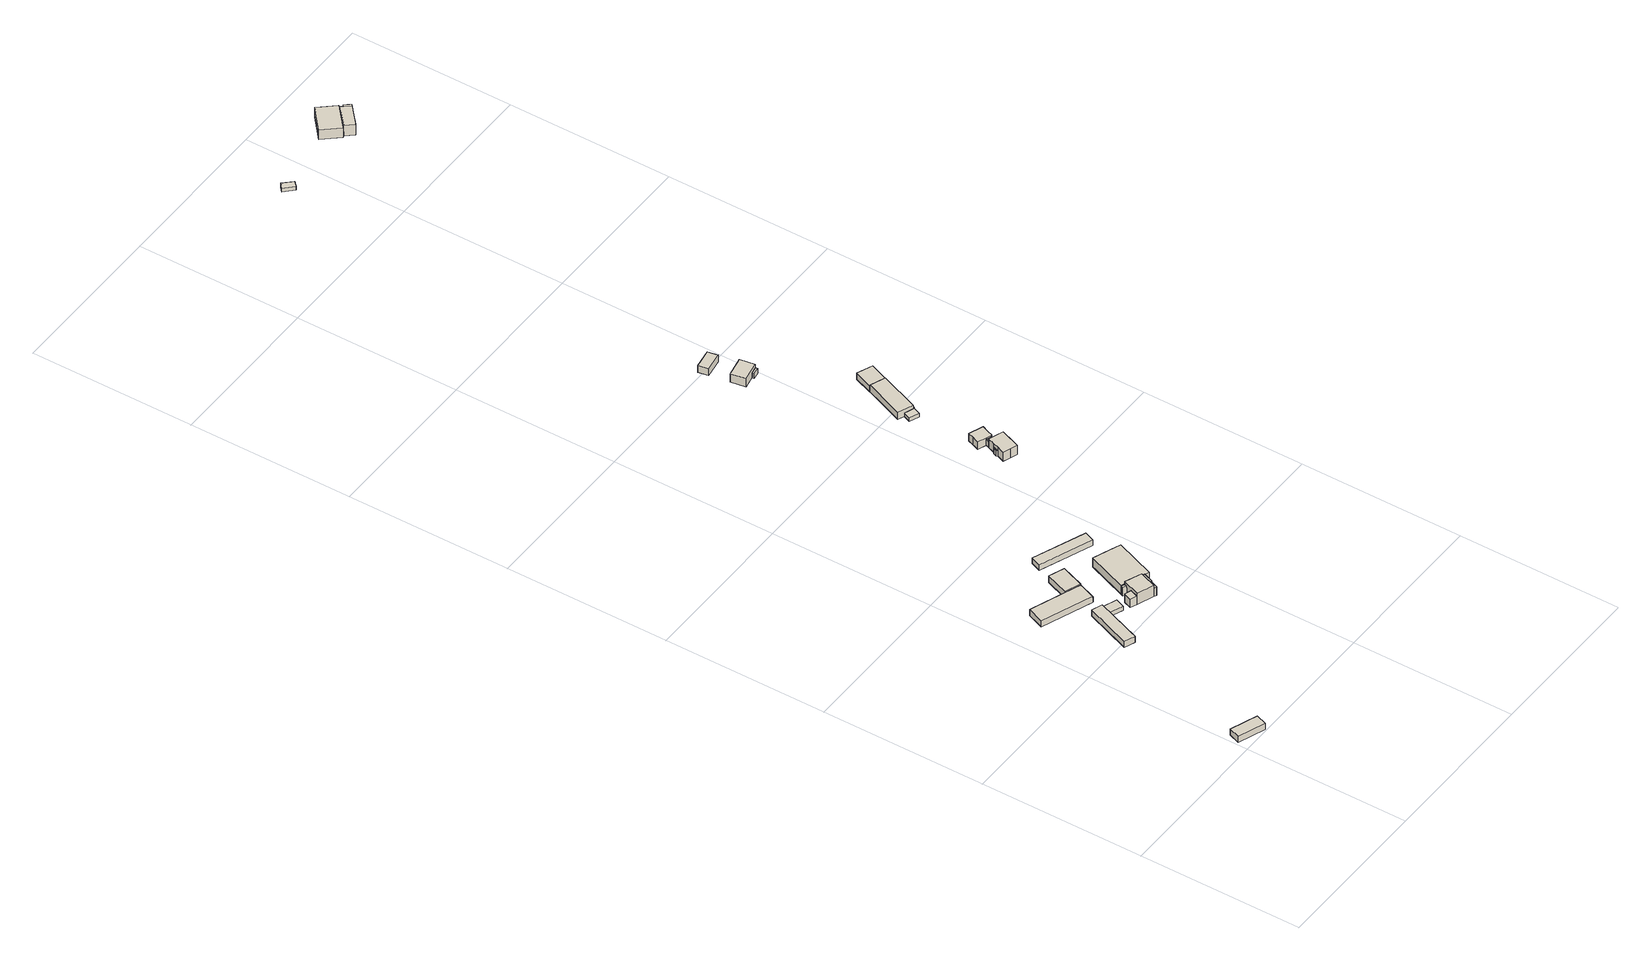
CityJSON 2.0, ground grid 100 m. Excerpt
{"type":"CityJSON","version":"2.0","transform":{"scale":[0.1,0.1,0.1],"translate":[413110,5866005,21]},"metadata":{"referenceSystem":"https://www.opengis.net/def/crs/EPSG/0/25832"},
"CityObjects":{
"building1":{"type":"Building","attributes":{"Gemeindeschluessel":"03454042","AbsoluteHoehe":"22.561","MittlereTraufHoehe":"25.298","Firsthoehe":"28.557","function":"31001_2000","roofType":"3100","measuredHeight":6},"address":[{"country":"Germany","locality":"Rastdorf"}],"geometry":[{"type":"MultiSurface","lod":"1","boundaries":[[[0,1,2,3]],[[4,5,6,7]],[[4,7,3,2]],[[5,4,2,1]],[[6,5,1,0]],[[7,6,0,3]]]}]},
"building2":{"type":"Building","attributes":{"Gemeindeschluessel":"03454042","AbsoluteHoehe":"22.018","MittlereTraufHoehe":"26.184","Firsthoehe":"27.084","function":"31001_2000","roofType":"2100","measuredHeight":5.07},"address":[{"country":"Germany","locality":"Rastdorf"}],"children":["building2-1"],"geometry":[{"type":"MultiSurface","lod":"1","boundaries":[[[8,9,10,11]],[[12,13,14,15]],[[12,15,11,10]],[[9,13,16,17,18,10]],[[14,13,9,8]],[[15,14,8,11]],[[17,16,12,18]]]}]},
"building2-1":{"type":"BuildingPart","attributes":{"AbsoluteHoehe":"22.018","MittlereTraufHoehe":"24.815","Firsthoehe":"24.815","roofType":"1000","measuredHeight":2.8},"parents":["building2"],"geometry":[{"type":"MultiSurface","lod":"1","boundaries":[[[17,19,20,18]],[[21,22,16,12]],[[21,12,18,20]],[[22,21,20,19]],[[16,22,19,17]],[[12,16,17,18]]]}]},
"building3":{"type":"Building","attributes":{"Gemeindeschluessel":"03454042","AbsoluteHoehe":"22.082","MittlereTraufHoehe":"25.457","Firsthoehe":"27.136","function":"31001_2000","roofType":"5000","measuredHeight":5.05},"address":[{"country":"Germany","locality":"Rastdorf"}],"children":["building3-1","building3-2"],"geometry":[{"type":"MultiSurface","lod":"1","boundaries":[[[23,24,25,26]],[[27,28,29,30]],[[31,32,30,26]],[[24,33,34,35,27,25]],[[29,28,24,23]],[[30,29,23,26]],[[25,27,32,31]],[[33,28,35,34]]]}]},
"building3-1":{"type":"BuildingPart","attributes":{"AbsoluteHoehe":"22.082","MittlereTraufHoehe":"25.457","Firsthoehe":"25.457","roofType":"1000","measuredHeight":3.38},"parents":["building3"],"geometry":[{"type":"MultiSurface","lod":"1","boundaries":[[[33,36,37,34]],[[38,39,28,35]],[[38,35,34,37]],[[39,38,37,36]],[[28,39,36,33]],[[34,35,28,33]]]}]},
"building3-2":{"type":"BuildingPart","attributes":{"AbsoluteHoehe":"22.082","MittlereTraufHoehe":"25.172","Firsthoehe":"28.827","roofType":"5000","measuredHeight":6.75},"parents":["building3"],"geometry":[{"type":"MultiSurface","lod":"1","boundaries":[[[40,41,42,43]],[[44,45,27,32]],[[44,32,43,42]],[[45,44,42,41]],[[27,45,41,40]],[[43,31,25,40]],[[31,32,27,25]]]}]},
"building4":{"type":"Building","attributes":{"Gemeindeschluessel":"03454042","AbsoluteHoehe":"21.919","MittlereTraufHoehe":"27.754","Firsthoehe":"31.889","function":"31001_1000","roofType":"5000","measuredHeight":9.97},"address":[{"country":"Germany","locality":"Rastdorf","thoroughfareNumber":"11","thoroughfareName":"Nordstraße"}],"children":["building4-1","building4-2","building4-3"],"geometry":[{"type":"MultiSurface","lod":"1","boundaries":[[[46,47,48,49]],[[50,51,52,53]],[[48,54,55,56,53,49]],[[51,50,48,47]],[[46,57,58,59,60,61,62,47]],[[53,52,46,49]],[[54,50,56,55]],[[57,52,59,58]],[[61,60,51,62]]]}]},
"building4-1":{"type":"BuildingPart","attributes":{"AbsoluteHoehe":"21.919","MittlereTraufHoehe":"27.754","Firsthoehe":"27.754","roofType":"1000","measuredHeight":5.83},"parents":["building4"],"geometry":[{"type":"MultiSurface","lod":"1","boundaries":[[[57,63,64,58]],[[65,66,52,59]],[[65,59,58,64]],[[66,65,64,63]],[[52,66,63,57]],[[58,59,52,57]]]}]},
"building4-2":{"type":"BuildingPart","attributes":{"AbsoluteHoehe":"21.919","MittlereTraufHoehe":"27.754","Firsthoehe":"27.754","roofType":"1000","measuredHeight":5.83},"parents":["building4"],"geometry":[{"type":"MultiSurface","lod":"1","boundaries":[[[54,67,68,55]],[[69,70,50,56]],[[69,56,55,68]],[[70,69,68,67]],[[50,70,67,54]],[[55,56,50,54]]]}]},
"building4-3":{"type":"BuildingPart","attributes":{"AbsoluteHoehe":"21.919","MittlereTraufHoehe":"27.754","Firsthoehe":"27.754","roofType":"1000","measuredHeight":5.83},"parents":["building4"],"geometry":[{"type":"MultiSurface","lod":"1","boundaries":[[[71,62,61,72]],[[60,51,73,74]],[[60,74,72,61]],[[73,51,62,71]],[[74,73,71,72]],[[51,75,76,62]]]}]},
"building5":{"type":"Building","attributes":{"Gemeindeschluessel":"03454042","AbsoluteHoehe":"22.004","MittlereTraufHoehe":"28.467","Firsthoehe":"28.979","function":"51009_1610","roofType":"2100","measuredHeight":6.97},"address":[{"country":"Germany","locality":"Rastdorf"}],"geometry":[{"type":"MultiSurface","lod":"1","boundaries":[[[77,78,79,80]],[[81,82,83,84]],[[81,84,80,79]],[[82,81,79,78]],[[83,82,78,77]],[[84,83,77,80]]]}]},
"building6":{"type":"Building","attributes":{"Gemeindeschluessel":"03454042","AbsoluteHoehe":"21.979","MittlereTraufHoehe":"27.388","Firsthoehe":"32.012","function":"31001_2000","roofType":"5000","measuredHeight":10.03},"address":[{"country":"Germany","locality":"Rastdorf"}],"geometry":[{"type":"MultiSurface","lod":"1","boundaries":[[[85,86,87,88,89,90,91,92,93]],[[94,95,96,97,98,99,100,83,82]],[[94,82,93,92]],[[95,94,92,91]],[[96,95,91,90]],[[97,96,90,89]],[[98,97,89,88]],[[99,98,88,87]],[[100,99,87,86]],[[83,100,86,85]],[[82,83,85,93]]]}]},
"building7":{"type":"Building","attributes":{"Gemeindeschluessel":"03454042","AbsoluteHoehe":"21.862","MittlereTraufHoehe":"24.341","Firsthoehe":"27.3","function":"31001_2000","roofType":"3100","measuredHeight":5.44},"address":[{"country":"Germany","locality":"Rastdorf"}],"geometry":[{"type":"MultiSurface","lod":"1","boundaries":[[[101,102,103,104]],[[105,106,107,108]],[[105,108,104,103]],[[106,105,103,102]],[[107,106,102,101]],[[108,107,101,104]]]}]},
"building8":{"type":"Building","attributes":{"Gemeindeschluessel":"03454042","AbsoluteHoehe":"21.797","MittlereTraufHoehe":"26.793","Firsthoehe":"30.425","function":"31001_1000","roofType":"3100","measuredHeight":8.63},"address":[{"country":"Germany","locality":"Rastdorf"}],"children":["building8-1","building8-2","building8-3"],"geometry":[{"type":"MultiSurface","lod":"1","boundaries":[[[109,110,111,112,113,114,115,116,117,118]],[[119,120,121,122,123,124,125,126,127,128]],[[119,128,118,117]],[[120,119,117,116]],[[115,129,130,116]],[[122,121,115,114]],[[113,131,132,114]],[[124,123,113,112]],[[125,124,112,111]],[[110,133,134,135,125,111]],[[127,126,110,109]],[[128,127,109,118]],[[129,121,120,130]],[[131,123,122,132]],[[133,126,135,134]]]}]},
"building8-1":{"type":"BuildingPart","attributes":{"AbsoluteHoehe":"21.797","MittlereTraufHoehe":"25.839","Firsthoehe":"25.839","roofType":"1000","measuredHeight":4.04},"parents":["building8"],"geometry":[{"type":"MultiSurface","lod":"1","boundaries":[[[129,136,137,130]],[[138,139,121,120]],[[138,120,130,137]],[[139,138,137,136]],[[121,139,136,129]],[[120,121,129,130]]]}]},
"building8-2":{"type":"BuildingPart","attributes":{"BezugspunktDach":"4000","AbsoluteHoehe":"21.797","MittlereTraufHoehe":"25.839","Firsthoehe":"25.839","measuredHeight":4.04},"parents":["building8"],"geometry":[{"type":"MultiSurface","lod":"1","boundaries":[[[140,141,134,133]],[[135,142,143,126]],[[142,135,134,141]],[[143,142,141,140]],[[126,143,140,133]],[[134,135,126,133]]]}]},
"building8-3":{"type":"BuildingPart","attributes":{"AbsoluteHoehe":"21.797","MittlereTraufHoehe":"25.839","Firsthoehe":"25.839","roofType":"1000","measuredHeight":4.04},"parents":["building8"],"geometry":[{"type":"MultiSurface","lod":"1","boundaries":[[[131,144,145,132]],[[146,147,123,122]],[[146,122,132,145]],[[147,146,145,144]],[[123,147,144,131]],[[122,123,131,132]]]}]},
"building9":{"type":"Building","attributes":{"Gemeindeschluessel":"03454042","AbsoluteHoehe":"21.802","MittlereTraufHoehe":"26.078","Firsthoehe":"29.037","function":"31001_2000","roofType":"3100","measuredHeight":7.24},"address":[{"country":"Germany","locality":"Rastdorf"}],"geometry":[{"type":"MultiSurface","lod":"1","boundaries":[[[148,149,150,151,152,153,154,155]],[[156,157,158,159,160,161,147,146]],[[156,146,155,154]],[[157,156,154,153]],[[158,157,153,152]],[[159,158,152,151]],[[160,159,151,150]],[[161,160,150,149]],[[147,161,149,148]],[[146,147,148,155]]]}]},
"building10":{"type":"Building","attributes":{"Gemeindeschluessel":"03454042","AbsoluteHoehe":"22.327","MittlereTraufHoehe":"25.911","Firsthoehe":"30.729","function":"31001_1000","roofType":"3100","measuredHeight":8.4},"address":[{"country":"Germany","locality":"Rastdorf","thoroughfareNumber":"12","thoroughfareName":"Gutshofsberg"}],"children":["building10-1"],"geometry":[{"type":"MultiSurface","lod":"1","boundaries":[[[162,163,164,165]],[[166,167,168,169]],[[164,166,170,171,172,165]],[[167,166,164,163]],[[168,167,163,162]],[[169,168,162,165]],[[171,170,169,172]]]}]},
"building10-1":{"type":"BuildingPart","attributes":{"AbsoluteHoehe":"22.327","MittlereTraufHoehe":"25.911","Firsthoehe":"25.911","roofType":"1000","measuredHeight":3.58},"parents":["building10"],"geometry":[{"type":"MultiSurface","lod":"1","boundaries":[[[171,173,174,172]],[[175,176,170,169]],[[175,169,172,174]],[[176,175,174,173]],[[170,176,173,171]],[[169,170,171,172]]]}]},
"building11":{"type":"Building","attributes":{"Gemeindeschluessel":"03454042","AbsoluteHoehe":"22.339","MittlereTraufHoehe":"25.204","Firsthoehe":"28.792","function":"31001_2000","roofType":"3100","measuredHeight":6.45},"address":[{"country":"Germany","locality":"Rastdorf"}],"geometry":[{"type":"MultiSurface","lod":"1","boundaries":[[[177,178,179,180]],[[181,182,183,184]],[[181,184,180,179]],[[182,181,179,178]],[[183,182,178,177]],[[184,183,177,180]]]}]},
"building12":{"type":"Building","attributes":{"Gemeindeschluessel":"03454042","AbsoluteHoehe":"22.079","MittlereTraufHoehe":"25.221","Firsthoehe":"28.824","function":"31001_2720","roofType":"3300","measuredHeight":6.75},"address":[{"country":"Germany","locality":"Rastdorf"}],"children":["building12-1","building12-2"],"geometry":[{"type":"MultiSurface","lod":"1","boundaries":[[[185,186,187,188]],[[189,190,191,192]],[[187,193,194,195,192,188]],[[186,190,196,197,198,187]],[[191,190,186,185]],[[192,191,185,188]],[[193,189,195,194]],[[197,196,189,198]]]}]},
"building12-1":{"type":"BuildingPart","attributes":{"AbsoluteHoehe":"22.079","MittlereTraufHoehe":"24.606","Firsthoehe":"24.606","roofType":"1000","measuredHeight":2.53},"parents":["building12"],"geometry":[{"type":"MultiSurface","lod":"1","boundaries":[[[197,199,200,201]],[[202,203,196,204]],[[202,204,201,200]],[[203,202,200,199]],[[196,203,199,197]],[[198,189,196,197]],[[201,204,189,198]]]}]},
"building12-2":{"type":"BuildingPart","attributes":{"AbsoluteHoehe":"22.079","MittlereTraufHoehe":"25.221","Firsthoehe":"25.221","roofType":"1000","measuredHeight":3.14},"parents":["building12"],"geometry":[{"type":"MultiSurface","lod":"1","boundaries":[[[193,205,206,194]],[[207,204,189,195]],[[207,195,194,206]],[[204,207,206,205]],[[193,198,201,205]],[[189,204,201,198]],[[194,195,189,193]]]}]},
"building13":{"type":"Building","attributes":{"Gemeindeschluessel":"03454042","AbsoluteHoehe":"22.091","MittlereTraufHoehe":"25.9","Firsthoehe":"28.087","function":"31001_2720","roofType":"3100","measuredHeight":6},"address":[{"country":"Germany","locality":"Rastdorf"}],"geometry":[{"type":"MultiSurface","lod":"1","boundaries":[[[208,209,210,211,212,213,214]],[[191,215,216,217,218,192,219]],[[191,219,214,213]],[[215,191,213,212]],[[216,215,212,211]],[[217,216,211,210]],[[218,217,210,209]],[[192,218,209,208]],[[219,192,208,214]]]}]},
"building14":{"type":"Building","attributes":{"Gemeindeschluessel":"03454042","AbsoluteHoehe":"21.825","MittlereTraufHoehe":"24.441","Firsthoehe":"25.01","function":"31001_2000","roofType":"2100","measuredHeight":3.19},"address":[{"country":"Germany","locality":"Rastdorf"}],"geometry":[{"type":"MultiSurface","lod":"1","boundaries":[[[220,221,222,223]],[[224,225,226,227]],[[224,227,223,222]],[[225,224,222,221]],[[226,225,221,220]],[[227,226,220,223]]]}]},
"building15":{"type":"Building","attributes":{"Gemeindeschluessel":"03454042","AbsoluteHoehe":"21.474","MittlereTraufHoehe":"26.685","Firsthoehe":"31.597","function":"31001_1210","roofType":"3100","measuredHeight":10.12},"address":[{"country":"Germany","locality":"Rastdorf","thoroughfareNumber":"1","thoroughfareName":"Ahornweg"}],"children":["building15-1","building15-2","building15-3"],"geometry":[{"type":"MultiSurface","lod":"1","boundaries":[[[228,229,230,231,232,233,234]],[[235,236,237,238,239,240,241]],[[235,241,234,233]],[[236,235,233,232]],[[237,236,232,231]],[[238,237,231,230]],[[229,242,243,230]],[[228,244,242,229]],[[241,240,228,234]],[[242,239,238,243]],[[240,239,242,244]]]}]},
"building15-1":{"type":"BuildingPart","attributes":{"AbsoluteHoehe":"21.474","MittlereTraufHoehe":"27.183","Firsthoehe":"29.669","roofType":"5000","measuredHeight":8.2},"parents":["building15"],"geometry":[{"type":"MultiSurface","lod":"1","boundaries":[[[245,246,247,248,249,250]],[[251,252,253,254,255,256]],[[251,256,250,249]],[[252,251,249,248]],[[253,252,248,247]],[[254,253,247,246]],[[255,254,246,245]],[[256,255,245,250]]]}]},
"building15-2":{"type":"BuildingPart","attributes":{"AbsoluteHoehe":"21.474","MittlereTraufHoehe":"27.902","Firsthoehe":"30.884","roofType":"3100","measuredHeight":9.41},"parents":["building15"],"geometry":[{"type":"MultiSurface","lod":"1","boundaries":[[[257,258,259,260,261,262,263,264]],[[265,266,267,268,256,255,269,270]],[[265,270,264,263]],[[266,265,263,262]],[[261,271,272,262]],[[260,273,271,261]],[[256,268,260,259]],[[258,245,250,259]],[[269,255,258,257]],[[270,269,257,264]],[[271,267,266,272]],[[268,267,271,273]],[[245,255,256,250]]]}]},
"building15-3":{"type":"BuildingPart","attributes":{"AbsoluteHoehe":"21.474","MittlereTraufHoehe":"24.609","Firsthoehe":"24.609","roofType":"1000","measuredHeight":3.14},"parents":["building15"],"geometry":[{"type":"MultiSurface","lod":"1","boundaries":[[[272,273,274,243,244,275]],[[240,238,276,268,266,277]],[[240,277,275,244]],[[276,238,243,274]],[[268,276,274,273]],[[277,266,272,275]],[[243,238,239,242]],[[242,239,240,244]],[[272,266,267,271]],[[271,267,268,273]]]}]}
},
"vertices":[
[9,63,59],[173,1,59],[198,68,59],[34,129,59],[198,68,16],[173,1,16],[9,63,16],[34,129,16],
[296,974,52],[360,950,52],[467,1230,52],[403,1254,52],[467,1230,10],[360,950,10],[296,974,10],[403,1254,10],[446,1174,10],[446,1174,38],[467,1230,38],
[532,1140,38],[554,1196,38],[554,1196,10],[532,1140,10],
[184,1423,53],[492,1307,53],[530,1408,53],[222,1524,53],[530,1408,11],[492,1307,11],[184,1423,11],[222,1524,11],[439,1443,53],[439,1443,11],[492,1307,45],[508,1350,45],[508,1350,11],
[497,1306,45],[513,1348,45],[513,1348,11],[497,1306,11],
[530,1408,60],[582,1547,60],[491,1582,60],[439,1443,60],[491,1582,11],[582,1547,11],
[650,1210,88],[610,1106,88],[710,1068,88],[750,1171,88],[710,1068,9],[610,1106,9],[650,1210,9],[750,1171,9],[710,1068,68],[727,1112,68],[727,1112,9],[650,1210,68],[645,1195,68],[645,1195,9],[629,1155,9],[629,1155,68],[610,1106,68],
[629,1218,68],[624,1204,68],[624,1204,9],[629,1218,9],
[727,1061,68],[745,1105,68],[745,1105,9],[727,1061,9],
[570,1122,68],[588,1170,68],[570,1122,9],[588,1170,9],[629,1154,9],[629,1154,68],
[768,1164,75],[750,1171,75],[727,1112,75],[745,1105,75],[727,1112,10],[750,1171,10],[768,1164,10],[745,1105,10],
[768,1164,73],[796,1153,73],[890,1396,73],[829,1420,73],[785,1437,73],[723,1461,73],[629,1218,73],[713,1185,73],[750,1171,73],[713,1185,10],[629,1218,10],[723,1461,10],[785,1437,10],[829,1420,10],[890,1396,10],[796,1153,10],
[544,1680,48],[862,1554,48],[885,1614,48],[568,1740,48],[885,1614,9],[862,1554,9],[544,1680,9],[568,1740,9],
[1229,2278,71],[1244,2318,71],[1275,2400,71],[1231,2416,71],[1219,2421,71],[1188,2432,71],[1172,2389,71],[1159,2353,71],[1143,2310,71],[1186,2294,71],[1143,2310,8],[1159,2353,8],[1172,2389,8],[1188,2432,8],[1219,2421,8],[1231,2416,8],[1275,2400,8],[1244,2318,8],[1229,2278,8],[1186,2294,8],[1172,2389,48],[1159,2353,48],[1219,2421,48],[1188,2432,48],[1244,2318,48],[1260,2360,48],[1260,2360,8],
[1164,2385,48],[1155,2362,48],[1155,2362,8],[1164,2385,8],
[1251,2315,48],[1267,2357,48],[1267,2357,8],[1251,2315,8],
[1227,2443,48],[1196,2454,48],[1196,2454,8],[1227,2443,8],
[1227,2443,61],[1232,2441,61],[1245,2478,61],[1259,2515,61],[1172,2547,61],[1159,2510,61],[1145,2473,61],[1196,2454,61],[1145,2473,8],[1159,2510,8],[1172,2547,8],[1259,2515,8],[1245,2478,8],[1232,2441,8],
[968,3859,73],[849,3837,73],[865,3747,73],[984,3769,73],[865,3747,13],[849,3837,13],[968,3859,13],[984,3769,13],[940,3761,13],[940,3761,49],[984,3769,49],
[942,3748,49],[987,3756,49],[987,3756,13],[942,3748,13],
[934,4040,60],[818,4021,60],[829,3958,60],[945,3978,60],[829,3958,13],[818,4021,13],[934,4040,13],[945,3978,13],
[1197,3188,60],[1102,2948,60],[1193,2912,60],[1288,3152,60],[1193,2912,11],[1102,2948,11],[1197,3188,11],[1288,3152,11],[1193,2912,42],[1210,2957,42],[1210,2957,11],[1140,2933,11],[1140,2933,36],[1193,2912,36],
[1123,2889,36],[1180,2865,36],[1198,2910,36],[1180,2865,11],[1123,2889,11],[1198,2910,11],
[1198,2910,42],[1216,2954,42],[1216,2954,11],
[1288,3152,56],[1332,3263,56],[1286,3281,56],[1240,3300,56],[1196,3188,56],[1197,3188,56],[1242,3170,56],[1196,3188,11],[1240,3300,11],[1286,3281,11],[1332,3263,11],[1242,3170,11],
[797,6643,34],[768,6615,34],[821,6561,34],[849,6589,34],[821,6561,8],[768,6615,8],[797,6643,8],[849,6589,8],
[1307,6593,71],[1369,6646,71],[1436,6704,71],[1351,6801,71],[1285,6742,71],[1218,6684,71],[1302,6588,71],[1218,6684,5],[1285,6742,5],[1351,6801,5],[1436,6704,5],[1369,6646,5],[1307,6593,5],[1302,6588,5],[1369,6646,36],[1436,6704,36],[1307,6593,36],
[1466,6641,72],[1474,6647,72],[1480,6653,72],[1465,6670,72],[1450,6687,72],[1436,6675,72],[1450,6687,5],[1465,6670,5],[1480,6653,5],[1474,6647,5],[1466,6641,5],[1436,6675,5],
[1440,6618,78],[1466,6641,78],[1436,6675,78],[1424,6690,78],[1368,6641,78],[1313,6592,78],[1355,6544,78],[1411,6592,78],[1355,6544,5],[1313,6592,5],[1368,6641,5],[1424,6690,5],[1440,6618,5],[1411,6592,5],[1368,6641,36],[1313,6592,36],[1424,6690,36],
[1438,6702,36],[1310,6590,36],[1438,6702,5],[1310,6590,5]
]}
